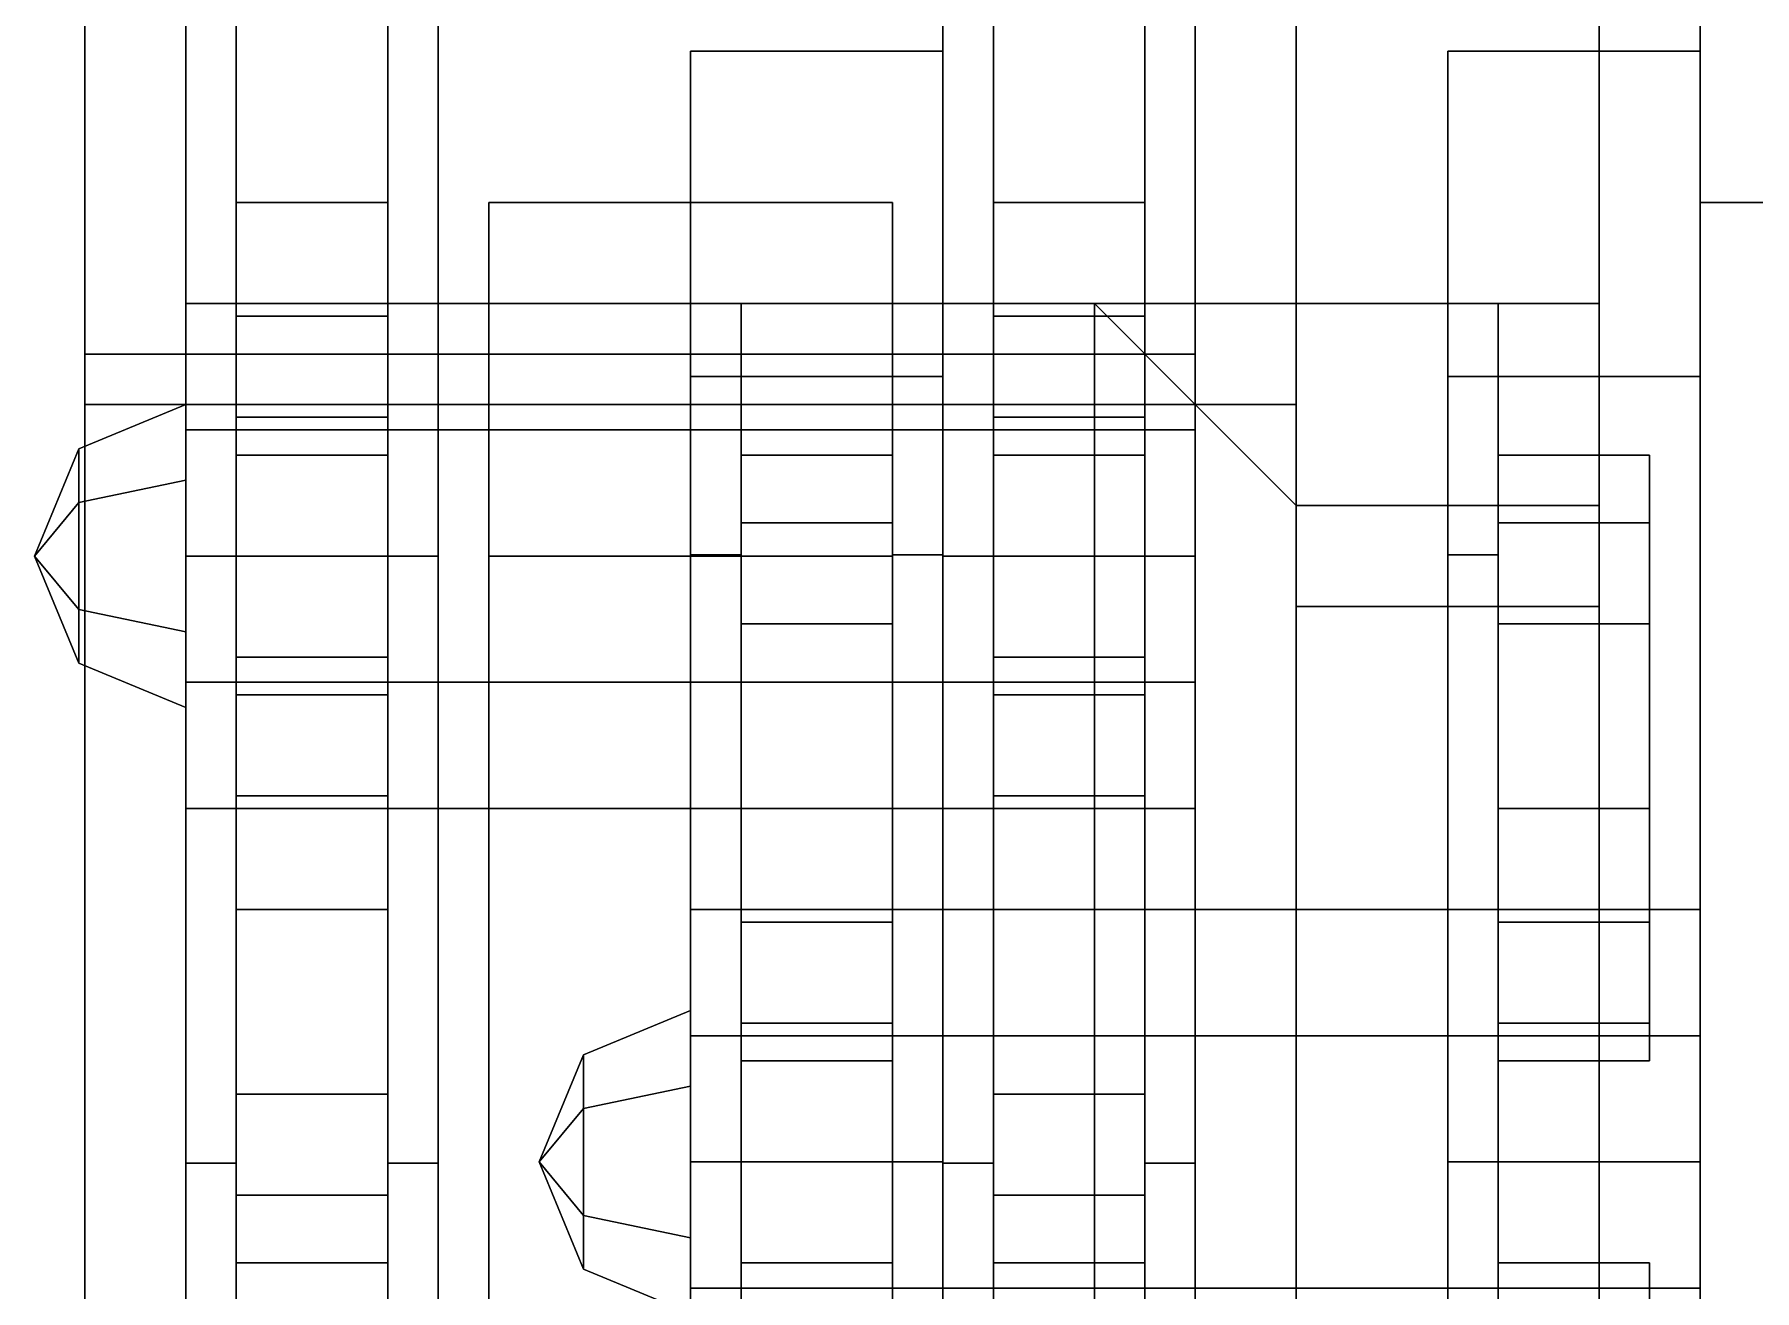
# Model space of a CAD drawing. Header units: millimetres. Extents: x -1 to 1, y -7.8 to 4.7.
# Drawn here: x -1.04 to -0.6992, y 1.1345 to 1.3833 of the extents above; entities that cross this region are included whole.
import ezdxf

# ---------------------------------------------------------------- set-up
doc = ezdxf.new("R2010")
doc.units = ezdxf.units.MM
for name, color, linetype in [('fenders', 6, 'Continuous'), ('suspension', 5, 'Continuous'), ('tracks', 3, 'Continuous'), ('wheels', 2, 'Continuous')]:
    doc.layers.add(name, color=color, linetype=linetype)

msp = doc.modelspace()

# ---------------------------------------------------------------- linework, layer by layer
for points in [[(-0.71, 1.35, 0.32), (-0.71, -1.69, 0.32), (-0.71, -1.92, 0.47), (-0.71, 1.97, 0.56)], [(0.71, 1.97, 0.56), (0.71, 1.35, 0.32), (-0.71, 1.35, 0.32), (-0.71, 1.97, 0.56)], [(-0.71, 1.97, 0.56), (-0.71, -1.92, 0.47), (-0.71, -1.92, 0.81), (-0.71, 1.97, 0.81)], [(-0.71, 1.9, 0.81), (-0.71, 0.94, 0.81), (-0.71, 1.05, 1.29), (-0.71, 1.9, 1.16)], [(-0.71, 1.9, 1.16), (-0.71, 1.05, 1.29), (-0.71, 1.05, 1.29), (-0.71, 1.87, 1.19)], [(0.71, 1.35, 0.32), (0.71, -1.69, 0.32), (-0.71, -1.69, 0.32), (-0.71, 1.35, 0.32)]]:
    msp.add_3dface(points)
at = {"color": 0}
msp.add_3dface([(-0.71, 1.87, 1.19), (-0.71, 1.05, 1.29), (-0.68, 1.05, 1.34), (-0.68, 1.87, 1.23)], dxfattribs=at)
at = {"layer": 'fenders'}
for points in [[(-1.03, 1.97, 0.81), (-1.03, -1.96, 0.81), (-0.71, -1.96, 0.81), (-0.71, 1.97, 0.81)], [(-1.03, 1.97, 0.79), (-1.03, -1.96, 0.79), (-1.03, -1.96, 0.81), (-1.03, 1.97, 0.81)]]:
    msp.add_3dface(points, dxfattribs=at)
at = {"layer": 'suspension'}
for points in [[(-0.73, 1.33, 0.61), (-0.73, 1.4, 0.39), (-0.79, 1.4, 0.39), (-0.79, 1.33, 0.61)], [(-0.79, 1.33, 0.61), (-0.79, 1.4, 0.39), (-0.79, 1.29, 0.44), (-0.79, 1.27, 0.54)], [(-0.79, 1.4, 0.39), (-0.79, 1.01, 0.3), (-0.79, 1.01, 0.4), (-0.79, 1.29, 0.44)], [(-0.73, 1.4, 0.39), (-0.73, 1.01, 0.3), (-0.79, 1.01, 0.3), (-0.79, 1.4, 0.39)], [(-0.73, 1.29, 0.44), (-0.73, 1.4, 0.39), (-0.73, 1.33, 0.61), (-0.73, 1.27, 0.54)], [(-0.73, 1.01, 0.4), (-0.73, 1.01, 0.3), (-0.73, 1.4, 0.39), (-0.73, 1.29, 0.44)], [(-0.95, 1.35, 0.23), (-0.95, 1.28, 0.2), (-0.95, 1.28, 0.32), (-0.95, 1.35, 0.29)], [(-0.95, 1.35, 0.29), (-0.95, 1.28, 0.32), (-0.87, 1.28, 0.32), (-0.87, 1.35, 0.29)], [(-0.87, 1.35, 0.29), (-0.87, 1.35, 0.23), (-0.95, 1.35, 0.23), (-0.95, 1.35, 0.29)], [(-0.87, 1.35, 0.23), (-0.87, 1.28, 0.2), (-0.95, 1.28, 0.2), (-0.95, 1.35, 0.23)], [(-0.81, 1.31, 0.59), (-0.83, 1.33, 0.57), (-0.83, 1.21, 0.57), (-0.81, 1.21, 0.59)], [(-0.83, 1.33, 0.57), (-0.81, 1.31, 0.55), (-0.81, 1.21, 0.55), (-0.83, 1.21, 0.57)], [(-0.83, 1.33, 0.57), (-0.81, 1.31, 0.59), (-0.79, 1.31, 0.59), (-0.79, 1.33, 0.57)], [(-0.81, 1.31, 0.55), (-0.83, 1.33, 0.57), (-0.79, 1.33, 0.57), (-0.79, 1.31, 0.55)], [(-0.73, 1.29, 0.61), (-0.73, 1.33, 0.61), (-0.79, 1.33, 0.61), (-0.79, 1.29, 0.61)], [(-0.79, 1.29, 0.61), (-0.79, 1.33, 0.61), (-0.79, 1.27, 0.54), (-0.79, 1.27, 0.58)], [(-0.73, 1.27, 0.54), (-0.73, 1.33, 0.61), (-0.73, 1.29, 0.61), (-0.73, 1.27, 0.58)], [(-0.79, 1.29, 0.57), (-0.81, 1.31, 0.59), (-0.81, 1.21, 0.59), (-0.79, 1.21, 0.57)], [(-0.81, 1.31, 0.55), (-0.79, 1.29, 0.57), (-0.79, 1.21, 0.57), (-0.81, 1.21, 0.55)], [(-0.81, 1.31, 0.59), (-0.79, 1.29, 0.57), (-0.79, 1.29, 0.57), (-0.79, 1.31, 0.59)], [(-0.79, 1.29, 0.57), (-0.81, 1.31, 0.55), (-0.79, 1.31, 0.55), (-0.79, 1.29, 0.57)], [(-0.79, 1.27, 0.54), (-0.79, 1.29, 0.44), (-0.73, 1.29, 0.44), (-0.73, 1.27, 0.54)], [(-0.79, 1.29, 0.44), (-0.79, 1.01, 0.4), (-0.73, 1.01, 0.4), (-0.73, 1.29, 0.44)], [(-0.73, 1.27, 0.58), (-0.73, 1.29, 0.61), (-0.79, 1.29, 0.61), (-0.79, 1.27, 0.58)], [(-0.95, 1.28, 0.2), (-0.95, 1.04, 0.27), (-0.95, 1.06, 0.42), (-0.95, 1.28, 0.32)], [(-0.87, 1.28, 0.2), (-0.87, 1.04, 0.27), (-0.95, 1.04, 0.27), (-0.95, 1.28, 0.2)], [(-0.95, 1.28, 0.32), (-0.95, 1.06, 0.42), (-0.87, 1.06, 0.42), (-0.87, 1.28, 0.32)], [(-0.79, 1.27, 0.58), (-0.79, 1.27, 0.54), (-0.73, 1.27, 0.54), (-0.73, 1.27, 0.58)], [(-0.83, 1.21, 0.57), (-0.81, 1.21005, 0.54935), (-0.81, 0.96313, 0.51025), (-0.83, 0.96, 0.53)], [(-0.81, 1.21, 0.59), (-0.83, 1.21, 0.57), (-0.83, 0.96, 0.53), (-0.81, 0.95687, 0.54975)], [(-0.81, 1.21005, 0.54935), (-0.79, 1.21, 0.57), (-0.79, 0.96, 0.53), (-0.81, 0.96313, 0.51025)], [(-0.79, 1.21, 0.57), (-0.81, 1.21, 0.59), (-0.81, 0.95687, 0.54975), (-0.79, 0.96, 0.53)]]:
    msp.add_3dface(points, dxfattribs=at)
at = {"layer": 'tracks'}
for points in [[(-1.03, 1.87, 0.22), (-1.03, 1.32), (-1.03, 1.31, 0.04), (-1.03, 1.84, 0.25)], [(-0.81, 1.87, 0.22), (-0.81, 1.32), (-1.03, 1.32), (-1.03, 1.87, 0.22)], [(-0.81, 1.31, 0.04), (-0.81, 1.32), (-0.81, 1.87, 0.22), (-0.81, 1.84, 0.25)], [(-1.03, 1.84, 0.25), (-1.03, 1.31, 0.04), (-0.81, 1.31, 0.04), (-0.81, 1.84, 0.25)], [(-0.81, 0.49, 0.74), (-0.81, 1.82, 0.71), (-1.03, 1.82, 0.71), (-1.03, 0.49, 0.74)], [(-1.03, 0.49, 0.74), (-1.03, 1.82, 0.71), (-1.03, 1.82, 0.68), (-1.03, 0.49, 0.71)], [(-1.03, 0.49, 0.71), (-1.03, 1.82, 0.68), (-0.81, 1.82, 0.68), (-0.81, 0.49, 0.71)], [(-0.81, 1.82, 0.68), (-0.81, 1.82, 0.71), (-0.81, 0.49, 0.74), (-0.81, 0.49, 0.71)], [(-1.03, 1.32), (-1.03, -1.39), (-1.03, -1.38, 0.04), (-1.03, 1.31, 0.04)], [(-0.81, 1.32), (-0.81, -1.39), (-1.03, -1.39), (-1.03, 1.32)], [(-0.81, -1.38, 0.04), (-0.81, -1.39), (-0.81, 1.32), (-0.81, 1.31, 0.04)], [(-1.03, 1.31, 0.04), (-1.03, -1.38, 0.04), (-0.81, -1.38, 0.04), (-0.81, 1.31, 0.04)]]:
    msp.add_3dface(points, dxfattribs=at)
at = {"layer": 'wheels'}
for points in [[(-1.01, 1.28, 0.09), (-1.01, 1.40021, 0.13979), (-1.01, 1.43556, 0.10444), (-1.01, 1.28, 0.04)], [(-0.96, 1.43556, 0.10444), (-0.96, 1.28, 0.04), (-1.01, 1.28, 0.04), (-1.01, 1.43556, 0.10444)], [(-1.01, 1.40021, 0.38021), (-1.01, 1.28, 0.43), (-1.01, 1.28, 0.48), (-1.01, 1.43556, 0.41556)], [(-0.96, 1.28, 0.48), (-0.96, 1.43556, 0.41556), (-1.01, 1.43556, 0.41556), (-1.01, 1.28, 0.48)], [(-0.96, 1.40021, 0.13979), (-0.96, 1.28, 0.09), (-0.96, 1.28, 0.04), (-0.96, 1.43556, 0.10444)], [(-0.96, 1.28, 0.43), (-0.96, 1.40021, 0.38021), (-0.96, 1.43556, 0.41556), (-0.96, 1.28, 0.48)], [(-0.81, 1.28, 0.48), (-0.81, 1.43556, 0.41556), (-0.86, 1.43556, 0.41556), (-0.86, 1.28, 0.48)], [(-0.81, 1.43556, 0.10444), (-0.81, 1.28, 0.04), (-0.86, 1.28, 0.04), (-0.86, 1.43556, 0.10444)], [(-0.86, 1.28, 0.09), (-0.86, 1.40021, 0.13979), (-0.86, 1.43556, 0.10444), (-0.86, 1.28, 0.04)], [(-0.86, 1.40021, 0.38021), (-0.86, 1.28, 0.43), (-0.86, 1.28, 0.48), (-0.86, 1.43556, 0.41556)], [(-0.81, 1.28, 0.43), (-0.81, 1.40021, 0.38021), (-0.81, 1.43556, 0.41556), (-0.81, 1.28, 0.48)], [(-0.81, 1.40021, 0.13979), (-0.81, 1.28, 0.09), (-0.81, 1.28, 0.04), (-0.81, 1.43556, 0.10444)], [(-1, 1.4066, 0.31), (-1, 1.3275, 0.26433), (-1, 1.3075, 0.29897), (-1, 1.3866, 0.34464)], [(-0.97, 1.4066, 0.31), (-0.97, 1.3275, 0.26433), (-1, 1.3275, 0.26433), (-1, 1.4066, 0.31)], [(-1, 1.3866, 0.17536), (-1, 1.3075, 0.22103), (-1, 1.3275, 0.25567), (-1, 1.4066, 0.21)], [(-0.97, 1.3275, 0.25567), (-0.97, 1.4066, 0.21), (-1, 1.4066, 0.21), (-1, 1.3275, 0.25567)], [(-0.97, 1.3866, 0.34464), (-0.97, 1.3075, 0.29897), (-0.97, 1.3275, 0.26433), (-0.97, 1.4066, 0.31)], [(-0.97, 1.4066, 0.21), (-0.97, 1.3275, 0.25567), (-0.97, 1.3075, 0.22103), (-0.97, 1.3866, 0.17536)], [(-0.82, 1.4066, 0.31), (-0.82, 1.3275, 0.26433), (-0.85, 1.3275, 0.26433), (-0.85, 1.4066, 0.31)], [(-0.82, 1.3275, 0.25567), (-0.82, 1.4066, 0.21), (-0.85, 1.4066, 0.21), (-0.85, 1.3275, 0.25567)], [(-0.85, 1.4066, 0.31), (-0.85, 1.3275, 0.26433), (-0.85, 1.3075, 0.29897), (-0.85, 1.3866, 0.34464)], [(-0.85, 1.3866, 0.17536), (-0.85, 1.3075, 0.22103), (-0.85, 1.3275, 0.25567), (-0.85, 1.4066, 0.21)], [(-0.82, 1.3866, 0.34464), (-0.82, 1.3075, 0.29897), (-0.82, 1.3275, 0.26433), (-0.82, 1.4066, 0.31)], [(-0.82, 1.4066, 0.21), (-0.82, 1.3275, 0.25567), (-0.82, 1.3075, 0.22103), (-0.82, 1.3866, 0.17536)], [(-1.01, 1.40021, 0.13979), (-1.01, 1.28, 0.09), (-1, 1.28, 0.09), (-1, 1.40021, 0.13979)], [(-1.01, 1.28, 0.43), (-1.01, 1.40021, 0.38021), (-1, 1.40021, 0.38021), (-1, 1.28, 0.43)], [(-1, 1.40021, 0.13979), (-1, 1.28, 0.09), (-1, 1.3, 0.12536), (-1, 1.35, 0.13876)], [(-1, 1.40021, 0.13979), (-1, 1.40021, 0.13979), (-1, 1.35, 0.13876), (-1, 1.3866, 0.17536)], [(-1, 1.28, 0.43), (-1, 1.40021, 0.38021), (-1, 1.35, 0.38124), (-1, 1.3, 0.39464)], [(-1, 1.40021, 0.38021), (-1, 1.40021, 0.38021), (-1, 1.3866, 0.34464), (-1, 1.35, 0.38124)], [(-0.97, 1.40021, 0.13979), (-0.97, 1.40021, 0.13979), (-0.97, 1.3866, 0.17536), (-0.97, 1.35, 0.13876)], [(-0.97, 1.28, 0.09), (-0.97, 1.40021, 0.13979), (-0.97, 1.35, 0.13876), (-0.97, 1.3, 0.12536)], [(-0.96, 1.28, 0.09), (-0.96, 1.40021, 0.13979), (-0.97, 1.40021, 0.13979), (-0.97, 1.28, 0.09)], [(-0.97, 1.40021, 0.38021), (-0.97, 1.28, 0.43), (-0.97, 1.3, 0.39464), (-0.97, 1.35, 0.38124)], [(-0.96, 1.40021, 0.38021), (-0.96, 1.28, 0.43), (-0.97, 1.28, 0.43), (-0.97, 1.40021, 0.38021)], [(-0.97, 1.40021, 0.38021), (-0.97, 1.40021, 0.38021), (-0.97, 1.35, 0.38124), (-0.97, 1.3866, 0.34464)], [(-0.86, 1.40021, 0.13979), (-0.86, 1.28, 0.09), (-0.85, 1.28, 0.09), (-0.85, 1.40021, 0.13979)], [(-0.86, 1.28, 0.43), (-0.86, 1.40021, 0.38021), (-0.85, 1.40021, 0.38021), (-0.85, 1.28, 0.43)], [(-0.85, 1.40021, 0.13979), (-0.85, 1.28, 0.09), (-0.85, 1.3, 0.12536), (-0.85, 1.35, 0.13876)], [(-0.85, 1.40021, 0.13979), (-0.85, 1.40021, 0.13979), (-0.85, 1.35, 0.13876), (-0.85, 1.3866, 0.17536)], [(-0.85, 1.28, 0.43), (-0.85, 1.40021, 0.38021), (-0.85, 1.35, 0.38124), (-0.85, 1.3, 0.39464)], [(-0.85, 1.40021, 0.38021), (-0.85, 1.40021, 0.38021), (-0.85, 1.3866, 0.34464), (-0.85, 1.35, 0.38124)], [(-0.81, 1.40021, 0.38021), (-0.81, 1.28, 0.43), (-0.82, 1.28, 0.43), (-0.82, 1.40021, 0.38021)], [(-0.81, 1.28, 0.09), (-0.81, 1.40021, 0.13979), (-0.82, 1.40021, 0.13979), (-0.82, 1.28, 0.09)], [(-0.82, 1.40021, 0.38021), (-0.82, 1.28, 0.43), (-0.82, 1.3, 0.39464), (-0.82, 1.35, 0.38124)], [(-0.82, 1.40021, 0.38021), (-0.82, 1.40021, 0.38021), (-0.82, 1.35, 0.38124), (-0.82, 1.3866, 0.34464)], [(-0.82, 1.28, 0.09), (-0.82, 1.40021, 0.13979), (-0.82, 1.35, 0.13876), (-0.82, 1.3, 0.12536)], [(-0.82, 1.40021, 0.13979), (-0.82, 1.40021, 0.13979), (-0.82, 1.3866, 0.17536), (-0.82, 1.35, 0.13876)], [(-0.97, 1.3866, 0.17536), (-0.97, 1.3075, 0.22103), (-1, 1.3075, 0.22103), (-1, 1.3866, 0.17536)], [(-0.97, 1.35, 0.13876), (-0.97, 1.3866, 0.17536), (-1, 1.3866, 0.17536), (-1, 1.35, 0.13876)], [(-0.97, 1.3866, 0.34464), (-0.97, 1.35, 0.38124), (-1, 1.35, 0.38124), (-1, 1.3866, 0.34464)], [(-0.97, 1.3075, 0.29897), (-0.97, 1.3866, 0.34464), (-1, 1.3866, 0.34464), (-1, 1.3075, 0.29897)], [(-0.82, 1.3075, 0.29897), (-0.82, 1.3866, 0.34464), (-0.85, 1.3866, 0.34464), (-0.85, 1.3075, 0.29897)], [(-0.82, 1.3866, 0.34464), (-0.82, 1.35, 0.38124), (-0.85, 1.35, 0.38124), (-0.85, 1.3866, 0.34464)], [(-0.82, 1.3866, 0.17536), (-0.82, 1.3075, 0.22103), (-0.85, 1.3075, 0.22103), (-0.85, 1.3866, 0.17536)], [(-0.82, 1.35, 0.13876), (-0.82, 1.3866, 0.17536), (-0.85, 1.3866, 0.17536), (-0.85, 1.35, 0.13876)], [(-0.91, 1.33, 1.03), (-0.91, 1.28021, 1.15021), (-0.91, 1.31556, 1.18556), (-0.91, 1.38, 1.03)], [(-0.86, 1.31556, 1.18556), (-0.86, 1.38, 1.03), (-0.91, 1.38, 1.03), (-0.91, 1.31556, 1.18556)], [(-0.91, 1.28021, 0.90979), (-0.91, 1.33, 1.03), (-0.91, 1.38, 1.03), (-0.91, 1.31556, 0.87444)], [(-0.86, 1.38, 1.03), (-0.86, 1.31556, 0.87444), (-0.91, 1.31556, 0.87444), (-0.91, 1.38, 1.03)], [(-0.86, 1.28021, 1.15021), (-0.86, 1.33, 1.03), (-0.86, 1.38, 1.03), (-0.86, 1.31556, 1.18556)], [(-0.86, 1.33, 1.03), (-0.86, 1.28021, 0.90979), (-0.86, 1.31556, 0.87444), (-0.86, 1.38, 1.03)], [(-0.71, 1.31556, 1.18556), (-0.71, 1.38, 1.03), (-0.76, 1.38, 1.03), (-0.76, 1.31556, 1.18556)], [(-0.76, 1.33, 1.03), (-0.76, 1.28021, 1.15021), (-0.76, 1.31556, 1.18556), (-0.76, 1.38, 1.03)], [(-0.71, 1.38, 1.03), (-0.71, 1.31556, 0.87444), (-0.76, 1.31556, 0.87444), (-0.76, 1.38, 1.03)], [(-0.76, 1.28021, 0.90979), (-0.76, 1.33, 1.03), (-0.76, 1.38, 1.03), (-0.76, 1.31556, 0.87444)], [(-0.97, 1.3, 0.12536), (-0.97, 1.35, 0.13876), (-1, 1.35, 0.13876), (-1, 1.3, 0.12536)], [(-0.97, 1.35, 0.38124), (-0.97, 1.3, 0.39464), (-1, 1.3, 0.39464), (-1, 1.35, 0.38124)], [(-0.82, 1.35, 0.38124), (-0.82, 1.3, 0.39464), (-0.85, 1.3, 0.39464), (-0.85, 1.35, 0.38124)], [(-0.82, 1.3, 0.12536), (-0.82, 1.35, 0.13876), (-0.85, 1.35, 0.13876), (-0.85, 1.3, 0.12536)], [(-0.81, 1.305, 0.3033), (-0.81, 1.33, 0.26), (-1.01, 1.33, 0.26), (-1.01, 1.305, 0.3033)], [(-0.81, 1.33, 0.26), (-0.81, 1.305, 0.2167), (-1.01, 1.305, 0.2167), (-1.01, 1.33, 0.26)], [(-1.01, 1.295, 0.28598), (-1.01, 1.305, 0.3033), (-1.01, 1.33, 0.26), (-1.01, 1.31, 0.26)], [(-1.01, 1.31, 0.26), (-1.01, 1.33, 0.26), (-1.01, 1.305, 0.2167), (-1.01, 1.295, 0.23402)], [(-0.91, 1.28021, 1.15021), (-0.91, 1.33, 1.03), (-0.9, 1.33, 1.03), (-0.9, 1.28021, 1.15021)], [(-0.91, 1.33, 1.03), (-0.91, 1.28021, 0.90979), (-0.9, 1.28021, 0.90979), (-0.9, 1.33, 1.03)], [(-0.9, 1.33, 1.03), (-0.9, 1.33, 1.03), (-0.9, 1.3, 1.03), (-0.9, 1.2866, 1.08)], [(-0.9, 1.28021, 1.15021), (-0.9, 1.33, 1.03), (-0.9, 1.2866, 1.08), (-0.9, 1.2666, 1.11464)], [(-0.9, 1.33, 1.03), (-0.9, 1.28021, 0.90979), (-0.9, 1.2666, 0.94536), (-0.9, 1.2866, 0.98)], [(-0.9, 1.33, 1.03), (-0.9, 1.33, 1.03), (-0.9, 1.2866, 0.98), (-0.9, 1.3, 1.03)], [(-0.87, 1.33, 1.03), (-0.87, 1.28021, 1.15021), (-0.87, 1.2666, 1.11464), (-0.87, 1.2866, 1.08)], [(-0.87, 1.33, 1.03), (-0.87, 1.33, 1.03), (-0.87, 1.2866, 1.08), (-0.87, 1.3, 1.03)], [(-0.86, 1.33, 1.03), (-0.86, 1.28021, 1.15021), (-0.87, 1.28021, 1.15021), (-0.87, 1.33, 1.03)], [(-0.87, 1.28021, 0.90979), (-0.87, 1.33, 1.03), (-0.87, 1.2866, 0.98), (-0.87, 1.2666, 0.94536)], [(-0.86, 1.28021, 0.90979), (-0.86, 1.33, 1.03), (-0.87, 1.33, 1.03), (-0.87, 1.28021, 0.90979)], [(-0.87, 1.33, 1.03), (-0.87, 1.33, 1.03), (-0.87, 1.3, 1.03), (-0.87, 1.2866, 0.98)], [(-0.76, 1.28021, 1.15021), (-0.76, 1.33, 1.03), (-0.75, 1.33, 1.03), (-0.75, 1.28021, 1.15021)], [(-0.76, 1.33, 1.03), (-0.76, 1.28021, 0.90979), (-0.75, 1.28021, 0.90979), (-0.75, 1.33, 1.03)], [(-0.75, 1.28021, 1.15021), (-0.75, 1.33, 1.03), (-0.75, 1.2866, 1.08), (-0.75, 1.2666, 1.11464)], [(-0.75, 1.33, 1.03), (-0.75, 1.33, 1.03), (-0.75, 1.3, 1.03), (-0.75, 1.2866, 1.08)], [(-0.75, 1.33, 1.03), (-0.75, 1.28021, 0.90979), (-0.75, 1.2666, 0.94536), (-0.75, 1.2866, 0.98)], [(-0.75, 1.33, 1.03), (-0.75, 1.33, 1.03), (-0.75, 1.2866, 0.98), (-0.75, 1.3, 1.03)], [(-0.91, 1.16, 0.86), (-0.91, 1.28021, 0.90979), (-0.91, 1.31556, 0.87444), (-0.91, 1.16, 0.81)], [(-0.86, 1.31556, 0.87444), (-0.86, 1.16, 0.81), (-0.91, 1.16, 0.81), (-0.91, 1.31556, 0.87444)], [(-0.91, 1.28021, 1.15021), (-0.91, 1.16, 1.2), (-0.91, 1.16, 1.25), (-0.91, 1.31556, 1.18556)], [(-0.86, 1.16, 1.25), (-0.86, 1.31556, 1.18556), (-0.91, 1.31556, 1.18556), (-0.91, 1.16, 1.25)], [(-0.86, 1.28021, 0.90979), (-0.86, 1.16, 0.86), (-0.86, 1.16, 0.81), (-0.86, 1.31556, 0.87444)], [(-0.86, 1.16, 1.2), (-0.86, 1.28021, 1.15021), (-0.86, 1.31556, 1.18556), (-0.86, 1.16, 1.25)], [(-0.71, 1.31556, 0.87444), (-0.71, 1.16, 0.81), (-0.76, 1.16, 0.81), (-0.76, 1.31556, 0.87444)], [(-0.76, 1.16, 0.86), (-0.76, 1.28021, 0.90979), (-0.76, 1.31556, 0.87444), (-0.76, 1.16, 0.81)], [(-0.76, 1.28021, 1.15021), (-0.76, 1.16, 1.2), (-0.76, 1.16, 1.25), (-0.76, 1.31556, 1.18556)], [(-0.71, 1.16, 1.25), (-0.71, 1.31556, 1.18556), (-0.76, 1.31556, 1.18556), (-0.76, 1.16, 1.25)], [(-1.03121, 1.30121, 0.26), (-1.01, 1.31, 0.26), (-1.01, 1.295, 0.23402), (-1.03121, 1.29061, 0.24163)], [(-1.03121, 1.29061, 0.27837), (-1.01, 1.295, 0.28598), (-1.01, 1.31, 0.26), (-1.03121, 1.30121, 0.26)], [(-0.81, 1.255, 0.3033), (-0.81, 1.305, 0.3033), (-1.01, 1.305, 0.3033), (-1.01, 1.255, 0.3033)], [(-0.81, 1.305, 0.2167), (-0.81, 1.255, 0.2167), (-1.01, 1.255, 0.2167), (-1.01, 1.305, 0.2167)], [(-1.01, 1.265, 0.28598), (-1.01, 1.255, 0.3033), (-1.01, 1.305, 0.3033), (-1.01, 1.295, 0.28598)], [(-1.01, 1.295, 0.23402), (-1.01, 1.305, 0.2167), (-1.01, 1.255, 0.2167), (-1.01, 1.265, 0.23402)], [(-1.04, 1.28, 0.26), (-1.03121, 1.30121, 0.26), (-1.03121, 1.29061, 0.24163), (-1.04, 1.28, 0.26)], [(-1.04, 1.28, 0.26), (-1.03121, 1.29061, 0.27837), (-1.03121, 1.30121, 0.26), (-1.04, 1.28, 0.26)], [(-1, 1.26, 0.12536), (-1, 1.26, 0.2167), (-1, 1.3, 0.2167), (-1, 1.3, 0.12536)], [(-0.97, 1.3, 0.2167), (-0.97, 1.3, 0.12536), (-1, 1.3, 0.12536), (-1, 1.3, 0.2167)], [(-1, 1.28, 0.09), (-1, 1.26, 0.12536), (-1, 1.3, 0.12536), (-1, 1.28, 0.09)], [(-1, 1.28, 0.43), (-1, 1.3, 0.39464), (-1, 1.26, 0.39464), (-1, 1.28, 0.43)], [(-1, 1.3, 0.39464), (-1, 1.3, 0.3033), (-1, 1.26, 0.3033), (-1, 1.26, 0.39464)], [(-0.97, 1.3, 0.39464), (-0.97, 1.3, 0.3033), (-1, 1.3, 0.3033), (-1, 1.3, 0.39464)], [(-0.97, 1.3, 0.12536), (-0.97, 1.3, 0.2167), (-0.97, 1.26, 0.2167), (-0.97, 1.26, 0.12536)], [(-0.97, 1.28, 0.09), (-0.97, 1.3, 0.12536), (-0.97, 1.26, 0.12536), (-0.97, 1.28, 0.09)], [(-0.97, 1.28, 0.43), (-0.97, 1.26, 0.39464), (-0.97, 1.3, 0.39464), (-0.97, 1.28, 0.43)], [(-0.97, 1.26, 0.39464), (-0.97, 1.26, 0.3033), (-0.97, 1.3, 0.3033), (-0.97, 1.3, 0.39464)], [(-0.87, 1.3, 1.03), (-0.87, 1.2866, 1.08), (-0.9, 1.2866, 1.08), (-0.9, 1.3, 1.03)], [(-0.87, 1.2866, 0.98), (-0.87, 1.3, 1.03), (-0.9, 1.3, 1.03), (-0.9, 1.2866, 0.98)], [(-0.82, 1.3, 0.39464), (-0.82, 1.3, 0.3033), (-0.85, 1.3, 0.3033), (-0.85, 1.3, 0.39464)], [(-0.82, 1.3, 0.2167), (-0.82, 1.3, 0.12536), (-0.85, 1.3, 0.12536), (-0.85, 1.3, 0.2167)], [(-0.85, 1.26, 0.12536), (-0.85, 1.26, 0.2167), (-0.85, 1.3, 0.2167), (-0.85, 1.3, 0.12536)], [(-0.85, 1.28, 0.09), (-0.85, 1.26, 0.12536), (-0.85, 1.3, 0.12536), (-0.85, 1.28, 0.09)], [(-0.85, 1.28, 0.43), (-0.85, 1.3, 0.39464), (-0.85, 1.26, 0.39464), (-0.85, 1.28, 0.43)], [(-0.85, 1.3, 0.39464), (-0.85, 1.3, 0.3033), (-0.85, 1.26, 0.3033), (-0.85, 1.26, 0.39464)], [(-0.82, 1.26, 0.39464), (-0.82, 1.26, 0.3033), (-0.82, 1.3, 0.3033), (-0.82, 1.3, 0.39464)], [(-0.82, 1.3, 0.12536), (-0.82, 1.3, 0.2167), (-0.82, 1.26, 0.2167), (-0.82, 1.26, 0.12536)], [(-0.82, 1.28, 0.43), (-0.82, 1.26, 0.39464), (-0.82, 1.3, 0.39464), (-0.82, 1.28, 0.43)], [(-0.82, 1.28, 0.09), (-0.82, 1.3, 0.12536), (-0.82, 1.26, 0.12536), (-0.82, 1.28, 0.09)], [(-0.72, 1.3, 1.03), (-0.72, 1.2866, 1.08), (-0.75, 1.2866, 1.08), (-0.75, 1.3, 1.03)], [(-0.72, 1.2866, 0.98), (-0.72, 1.3, 1.03), (-0.75, 1.3, 1.03), (-0.75, 1.2866, 0.98)], [(-1.03121, 1.29061, 0.24163), (-1.01, 1.295, 0.23402), (-1.01, 1.265, 0.23402), (-1.03121, 1.26939, 0.24163)], [(-1.03121, 1.26939, 0.27837), (-1.01, 1.265, 0.28598), (-1.01, 1.295, 0.28598), (-1.03121, 1.29061, 0.27837)], [(-1.04, 1.28, 0.26), (-1.03121, 1.29061, 0.24163), (-1.03121, 1.26939, 0.24163), (-1.04, 1.28, 0.26)], [(-1.04, 1.28, 0.26), (-1.03121, 1.26939, 0.27837), (-1.03121, 1.29061, 0.27837), (-1.04, 1.28, 0.26)], [(-0.9, 1.2866, 1.08), (-0.9, 1.2075, 1.03433), (-0.9, 1.1875, 1.06897), (-0.9, 1.2666, 1.11464)], [(-0.87, 1.2866, 1.08), (-0.87, 1.2075, 1.03433), (-0.9, 1.2075, 1.03433), (-0.9, 1.2866, 1.08)], [(-0.9, 1.2666, 0.94536), (-0.9, 1.1875, 0.99103), (-0.9, 1.2075, 1.02567), (-0.9, 1.2866, 0.98)], [(-0.87, 1.2075, 1.02567), (-0.87, 1.2866, 0.98), (-0.9, 1.2866, 0.98), (-0.9, 1.2075, 1.02567)], [(-0.87, 1.2666, 1.11464), (-0.87, 1.1875, 1.06897), (-0.87, 1.2075, 1.03433), (-0.87, 1.2866, 1.08)], [(-0.87, 1.2866, 0.98), (-0.87, 1.2075, 1.02567), (-0.87, 1.1875, 0.99103), (-0.87, 1.2666, 0.94536)], [(-0.72, 1.2866, 1.08), (-0.72, 1.2075, 1.03433), (-0.75, 1.2075, 1.03433), (-0.75, 1.2866, 1.08)], [(-0.75, 1.2866, 1.08), (-0.75, 1.2075, 1.03433), (-0.75, 1.1875, 1.06897), (-0.75, 1.2666, 1.11464)], [(-0.75, 1.2666, 0.94536), (-0.75, 1.1875, 0.99103), (-0.75, 1.2075, 1.02567), (-0.75, 1.2866, 0.98)], [(-0.72, 1.2075, 1.02567), (-0.72, 1.2866, 0.98), (-0.75, 1.2866, 0.98), (-0.75, 1.2075, 1.02567)], [(-1.04, 1.28, 0.26), (-1.03121, 1.26939, 0.24163), (-1.03121, 1.25879, 0.26), (-1.04, 1.28, 0.26)], [(-1.04, 1.28, 0.26), (-1.03121, 1.25879, 0.26), (-1.03121, 1.26939, 0.27837), (-1.04, 1.28, 0.26)], [(-1.01, 1.15979, 0.13979), (-1.01, 1.28, 0.09), (-1.01, 1.28, 0.04), (-1.01, 1.12444, 0.10444)], [(-0.96, 1.28, 0.04), (-0.96, 1.12444, 0.10444), (-1.01, 1.12444, 0.10444), (-1.01, 1.28, 0.04)], [(-1.01, 1.28, 0.09), (-1.01, 1.15979, 0.13979), (-1, 1.15979, 0.13979), (-1, 1.28, 0.09)], [(-1.01, 1.28, 0.43), (-1.01, 1.15979, 0.38021), (-1.01, 1.12444, 0.41556), (-1.01, 1.28, 0.48)], [(-1.01, 1.15979, 0.38021), (-1.01, 1.28, 0.43), (-1, 1.28, 0.43), (-1, 1.15979, 0.38021)], [(-0.96, 1.12444, 0.41556), (-0.96, 1.28, 0.48), (-1.01, 1.28, 0.48), (-1.01, 1.12444, 0.41556)], [(-1, 1.28, 0.09), (-1, 1.15979, 0.13979), (-1, 1.21, 0.13876), (-1, 1.26, 0.12536)], [(-1, 1.15979, 0.38021), (-1, 1.28, 0.43), (-1, 1.26, 0.39464), (-1, 1.21, 0.38124)], [(-0.97, 1.15979, 0.13979), (-0.97, 1.28, 0.09), (-0.97, 1.26, 0.12536), (-0.97, 1.21, 0.13876)], [(-0.96, 1.15979, 0.13979), (-0.96, 1.28, 0.09), (-0.97, 1.28, 0.09), (-0.97, 1.15979, 0.13979)], [(-0.97, 1.28, 0.43), (-0.97, 1.15979, 0.38021), (-0.97, 1.21, 0.38124), (-0.97, 1.26, 0.39464)], [(-0.96, 1.28, 0.43), (-0.96, 1.15979, 0.38021), (-0.97, 1.15979, 0.38021), (-0.97, 1.28, 0.43)], [(-0.96, 1.28, 0.09), (-0.96, 1.15979, 0.13979), (-0.96, 1.12444, 0.10444), (-0.96, 1.28, 0.04)], [(-0.96, 1.15979, 0.38021), (-0.96, 1.28, 0.43), (-0.96, 1.28, 0.48), (-0.96, 1.12444, 0.41556)], [(-0.91, 1.28021, 0.90979), (-0.91, 1.16, 0.86), (-0.9, 1.16, 0.86), (-0.9, 1.28021, 0.90979)], [(-0.91, 1.16, 1.2), (-0.91, 1.28021, 1.15021), (-0.9, 1.28021, 1.15021), (-0.9, 1.16, 1.2)], [(-0.9, 1.28021, 0.90979), (-0.9, 1.16, 0.86), (-0.9, 1.18, 0.89536), (-0.9, 1.23, 0.90876)], [(-0.9, 1.28021, 0.90979), (-0.9, 1.28021, 0.90979), (-0.9, 1.23, 0.90876), (-0.9, 1.2666, 0.94536)], [(-0.9, 1.16, 1.2), (-0.9, 1.28021, 1.15021), (-0.9, 1.23, 1.15124), (-0.9, 1.18, 1.16464)], [(-0.9, 1.28021, 1.15021), (-0.9, 1.28021, 1.15021), (-0.9, 1.2666, 1.11464), (-0.9, 1.23, 1.15124)], [(-0.87, 1.28021, 0.90979), (-0.87, 1.28021, 0.90979), (-0.87, 1.2666, 0.94536), (-0.87, 1.23, 0.90876)], [(-0.87, 1.16, 0.86), (-0.87, 1.28021, 0.90979), (-0.87, 1.23, 0.90876), (-0.87, 1.18, 0.89536)], [(-0.86, 1.16, 0.86), (-0.86, 1.28021, 0.90979), (-0.87, 1.28021, 0.90979), (-0.87, 1.16, 0.86)], [(-0.87, 1.28021, 1.15021), (-0.87, 1.16, 1.2), (-0.87, 1.18, 1.16464), (-0.87, 1.23, 1.15124)], [(-0.86, 1.28021, 1.15021), (-0.86, 1.16, 1.2), (-0.87, 1.16, 1.2), (-0.87, 1.28021, 1.15021)], [(-0.87, 1.28021, 1.15021), (-0.87, 1.28021, 1.15021), (-0.87, 1.23, 1.15124), (-0.87, 1.2666, 1.11464)], [(-0.81, 1.12444, 0.41556), (-0.81, 1.28, 0.48), (-0.86, 1.28, 0.48), (-0.86, 1.12444, 0.41556)], [(-0.81, 1.28, 0.04), (-0.81, 1.12444, 0.10444), (-0.86, 1.12444, 0.10444), (-0.86, 1.28, 0.04)], [(-0.86, 1.15979, 0.13979), (-0.86, 1.28, 0.09), (-0.86, 1.28, 0.04), (-0.86, 1.12444, 0.10444)], [(-0.86, 1.28, 0.09), (-0.86, 1.15979, 0.13979), (-0.85, 1.15979, 0.13979), (-0.85, 1.28, 0.09)], [(-0.86, 1.28, 0.43), (-0.86, 1.15979, 0.38021), (-0.86, 1.12444, 0.41556), (-0.86, 1.28, 0.48)], [(-0.86, 1.15979, 0.38021), (-0.86, 1.28, 0.43), (-0.85, 1.28, 0.43), (-0.85, 1.15979, 0.38021)], [(-0.85, 1.28, 0.09), (-0.85, 1.15979, 0.13979), (-0.85, 1.21, 0.13876), (-0.85, 1.26, 0.12536)], [(-0.85, 1.15979, 0.38021), (-0.85, 1.28, 0.43), (-0.85, 1.26, 0.39464), (-0.85, 1.21, 0.38124)], [(-0.81, 1.28, 0.43), (-0.81, 1.15979, 0.38021), (-0.82, 1.15979, 0.38021), (-0.82, 1.28, 0.43)], [(-0.81, 1.15979, 0.13979), (-0.81, 1.28, 0.09), (-0.82, 1.28, 0.09), (-0.82, 1.15979, 0.13979)], [(-0.82, 1.28, 0.43), (-0.82, 1.15979, 0.38021), (-0.82, 1.21, 0.38124), (-0.82, 1.26, 0.39464)], [(-0.82, 1.15979, 0.13979), (-0.82, 1.28, 0.09), (-0.82, 1.26, 0.12536), (-0.82, 1.21, 0.13876)], [(-0.81, 1.28, 0.09), (-0.81, 1.15979, 0.13979), (-0.81, 1.12444, 0.10444), (-0.81, 1.28, 0.04)], [(-0.81, 1.15979, 0.38021), (-0.81, 1.28, 0.43), (-0.81, 1.28, 0.48), (-0.81, 1.12444, 0.41556)], [(-0.76, 1.28021, 0.90979), (-0.76, 1.16, 0.86), (-0.75, 1.16, 0.86), (-0.75, 1.28021, 0.90979)], [(-0.76, 1.16, 1.2), (-0.76, 1.28021, 1.15021), (-0.75, 1.28021, 1.15021), (-0.75, 1.16, 1.2)], [(-0.75, 1.28021, 0.90979), (-0.75, 1.28021, 0.90979), (-0.75, 1.23, 0.90876), (-0.75, 1.2666, 0.94536)], [(-0.75, 1.28021, 0.90979), (-0.75, 1.16, 0.86), (-0.75, 1.18, 0.89536), (-0.75, 1.23, 0.90876)], [(-0.75, 1.16, 1.2), (-0.75, 1.28021, 1.15021), (-0.75, 1.23, 1.15124), (-0.75, 1.18, 1.16464)], [(-0.75, 1.28021, 1.15021), (-0.75, 1.28021, 1.15021), (-0.75, 1.2666, 1.11464), (-0.75, 1.23, 1.15124)], [(-1.03121, 1.26939, 0.24163), (-1.01, 1.265, 0.23402), (-1.01, 1.25, 0.26), (-1.03121, 1.25879, 0.26)], [(-1.03121, 1.25879, 0.26), (-1.01, 1.25, 0.26), (-1.01, 1.265, 0.28598), (-1.03121, 1.26939, 0.27837)], [(-1.01, 1.265, 0.23402), (-1.01, 1.255, 0.2167), (-1.01, 1.23, 0.26), (-1.01, 1.25, 0.26)], [(-1.01, 1.25, 0.26), (-1.01, 1.23, 0.26), (-1.01, 1.255, 0.3033), (-1.01, 1.265, 0.28598)], [(-0.87, 1.2666, 0.94536), (-0.87, 1.1875, 0.99103), (-0.9, 1.1875, 0.99103), (-0.9, 1.2666, 0.94536)], [(-0.87, 1.23, 0.90876), (-0.87, 1.2666, 0.94536), (-0.9, 1.2666, 0.94536), (-0.9, 1.23, 0.90876)], [(-0.87, 1.2666, 1.11464), (-0.87, 1.23, 1.15124), (-0.9, 1.23, 1.15124), (-0.9, 1.2666, 1.11464)], [(-0.87, 1.1875, 1.06897), (-0.87, 1.2666, 1.11464), (-0.9, 1.2666, 1.11464), (-0.9, 1.1875, 1.06897)], [(-0.72, 1.2666, 0.94536), (-0.72, 1.1875, 0.99103), (-0.75, 1.1875, 0.99103), (-0.75, 1.2666, 0.94536)], [(-0.72, 1.23, 0.90876), (-0.72, 1.2666, 0.94536), (-0.75, 1.2666, 0.94536), (-0.75, 1.23, 0.90876)], [(-0.72, 1.1875, 1.06897), (-0.72, 1.2666, 1.11464), (-0.75, 1.2666, 1.11464), (-0.75, 1.1875, 1.06897)], [(-0.72, 1.2666, 1.11464), (-0.72, 1.23, 1.15124), (-0.75, 1.23, 1.15124), (-0.75, 1.2666, 1.11464)], [(-0.97, 1.26, 0.12536), (-0.97, 1.26, 0.2167), (-1, 1.26, 0.2167), (-1, 1.26, 0.12536)], [(-0.97, 1.21, 0.13876), (-0.97, 1.26, 0.12536), (-1, 1.26, 0.12536), (-1, 1.21, 0.13876)], [(-0.97, 1.26, 0.3033), (-0.97, 1.26, 0.39464), (-1, 1.26, 0.39464), (-1, 1.26, 0.3033)], [(-0.97, 1.26, 0.39464), (-0.97, 1.21, 0.38124), (-1, 1.21, 0.38124), (-1, 1.26, 0.39464)], [(-0.82, 1.26, 0.39464), (-0.82, 1.21, 0.38124), (-0.85, 1.21, 0.38124), (-0.85, 1.26, 0.39464)], [(-0.82, 1.26, 0.3033), (-0.82, 1.26, 0.39464), (-0.85, 1.26, 0.39464), (-0.85, 1.26, 0.3033)], [(-0.82, 1.26, 0.12536), (-0.82, 1.26, 0.2167), (-0.85, 1.26, 0.2167), (-0.85, 1.26, 0.12536)], [(-0.82, 1.21, 0.13876), (-0.82, 1.26, 0.12536), (-0.85, 1.26, 0.12536), (-0.85, 1.21, 0.13876)], [(-0.81, 1.23, 0.26), (-0.81, 1.255, 0.3033), (-1.01, 1.255, 0.3033), (-1.01, 1.23, 0.26)], [(-0.81, 1.255, 0.2167), (-0.81, 1.23, 0.26), (-1.01, 1.23, 0.26), (-1.01, 1.255, 0.2167)], [(-1, 1.1734, 0.34464), (-1, 1.2525, 0.29897), (-1, 1.2325, 0.26433), (-1, 1.1534, 0.31)], [(-1, 1.1534, 0.21), (-1, 1.2325, 0.25567), (-1, 1.2525, 0.22103), (-1, 1.1734, 0.17536)], [(-0.97, 1.2525, 0.22103), (-0.97, 1.1734, 0.17536), (-1, 1.1734, 0.17536), (-1, 1.2525, 0.22103)], [(-0.97, 1.1734, 0.34464), (-0.97, 1.2525, 0.29897), (-1, 1.2525, 0.29897), (-1, 1.1734, 0.34464)], [(-0.97, 1.1534, 0.31), (-0.97, 1.2325, 0.26433), (-0.97, 1.2525, 0.29897), (-0.97, 1.1734, 0.34464)], [(-0.97, 1.1734, 0.17536), (-0.97, 1.2525, 0.22103), (-0.97, 1.2325, 0.25567), (-0.97, 1.1534, 0.21)], [(-0.82, 1.2525, 0.22103), (-0.82, 1.1734, 0.17536), (-0.85, 1.1734, 0.17536), (-0.85, 1.2525, 0.22103)], [(-0.82, 1.1734, 0.34464), (-0.82, 1.2525, 0.29897), (-0.85, 1.2525, 0.29897), (-0.85, 1.1734, 0.34464)], [(-0.85, 1.1734, 0.34464), (-0.85, 1.2525, 0.29897), (-0.85, 1.2325, 0.26433), (-0.85, 1.1534, 0.31)], [(-0.85, 1.1534, 0.21), (-0.85, 1.2325, 0.25567), (-0.85, 1.2525, 0.22103), (-0.85, 1.1734, 0.17536)], [(-0.82, 1.1734, 0.17536), (-0.82, 1.2525, 0.22103), (-0.82, 1.2325, 0.25567), (-0.82, 1.1534, 0.21)], [(-0.82, 1.1534, 0.31), (-0.82, 1.2325, 0.26433), (-0.82, 1.2525, 0.29897), (-0.82, 1.1734, 0.34464)], [(-0.97, 1.2325, 0.26433), (-0.97, 1.1534, 0.31), (-1, 1.1534, 0.31), (-1, 1.2325, 0.26433)], [(-0.97, 1.1534, 0.21), (-0.97, 1.2325, 0.25567), (-1, 1.2325, 0.25567), (-1, 1.1534, 0.21)], [(-0.82, 1.1534, 0.21), (-0.82, 1.2325, 0.25567), (-0.85, 1.2325, 0.25567), (-0.85, 1.1534, 0.21)], [(-0.82, 1.2325, 0.26433), (-0.82, 1.1534, 0.31), (-0.85, 1.1534, 0.31), (-0.85, 1.2325, 0.26433)], [(-0.87, 1.18, 0.89536), (-0.87, 1.23, 0.90876), (-0.9, 1.23, 0.90876), (-0.9, 1.18, 0.89536)], [(-0.87, 1.23, 1.15124), (-0.87, 1.18, 1.16464), (-0.9, 1.18, 1.16464), (-0.9, 1.23, 1.15124)], [(-0.72, 1.18, 0.89536), (-0.72, 1.23, 0.90876), (-0.75, 1.23, 0.90876), (-0.75, 1.18, 0.89536)], [(-0.72, 1.23, 1.15124), (-0.72, 1.18, 1.16464), (-0.75, 1.18, 1.16464), (-0.75, 1.23, 1.15124)], [(-1, 1.15979, 0.13979), (-1, 1.15979, 0.13979), (-1, 1.1734, 0.17536), (-1, 1.21, 0.13876)], [(-0.97, 1.1734, 0.17536), (-0.97, 1.21, 0.13876), (-1, 1.21, 0.13876), (-1, 1.1734, 0.17536)], [(-1, 1.15979, 0.38021), (-1, 1.15979, 0.38021), (-1, 1.21, 0.38124), (-1, 1.1734, 0.34464)], [(-0.97, 1.21, 0.38124), (-0.97, 1.1734, 0.34464), (-1, 1.1734, 0.34464), (-1, 1.21, 0.38124)], [(-0.97, 1.15979, 0.13979), (-0.97, 1.15979, 0.13979), (-0.97, 1.21, 0.13876), (-0.97, 1.1734, 0.17536)], [(-0.97, 1.15979, 0.38021), (-0.97, 1.15979, 0.38021), (-0.97, 1.1734, 0.34464), (-0.97, 1.21, 0.38124)], [(-0.91, 1.175, 1.05598), (-0.91, 1.185, 1.0733), (-0.91, 1.21, 1.03), (-0.91, 1.19, 1.03)], [(-0.71, 1.185, 1.0733), (-0.71, 1.21, 1.03), (-0.91, 1.21, 1.03), (-0.91, 1.185, 1.0733)], [(-0.91, 1.19, 1.03), (-0.91, 1.21, 1.03), (-0.91, 1.185, 0.9867), (-0.91, 1.175, 1.00402)], [(-0.71, 1.21, 1.03), (-0.71, 1.185, 0.9867), (-0.91, 1.185, 0.9867), (-0.91, 1.21, 1.03)], [(-0.82, 1.1734, 0.17536), (-0.82, 1.21, 0.13876), (-0.85, 1.21, 0.13876), (-0.85, 1.1734, 0.17536)], [(-0.82, 1.21, 0.38124), (-0.82, 1.1734, 0.34464), (-0.85, 1.1734, 0.34464), (-0.85, 1.21, 0.38124)], [(-0.85, 1.15979, 0.13979), (-0.85, 1.15979, 0.13979), (-0.85, 1.1734, 0.17536), (-0.85, 1.21, 0.13876)], [(-0.85, 1.15979, 0.38021), (-0.85, 1.15979, 0.38021), (-0.85, 1.21, 0.38124), (-0.85, 1.1734, 0.34464)], [(-0.82, 1.15979, 0.38021), (-0.82, 1.15979, 0.38021), (-0.82, 1.1734, 0.34464), (-0.82, 1.21, 0.38124)], [(-0.82, 1.15979, 0.13979), (-0.82, 1.15979, 0.13979), (-0.82, 1.21, 0.13876), (-0.82, 1.1734, 0.17536)], [(-0.93121, 1.17061, 1.04837), (-0.91, 1.175, 1.05598), (-0.91, 1.19, 1.03), (-0.93121, 1.18121, 1.03)], [(-0.93121, 1.18121, 1.03), (-0.91, 1.19, 1.03), (-0.91, 1.175, 1.00402), (-0.93121, 1.17061, 1.01163)], [(-0.91, 1.145, 1.05598), (-0.91, 1.135, 1.0733), (-0.91, 1.185, 1.0733), (-0.91, 1.175, 1.05598)], [(-0.91, 1.175, 1.00402), (-0.91, 1.185, 0.9867), (-0.91, 1.135, 0.9867), (-0.91, 1.145, 1.00402)], [(-0.71, 1.185, 0.9867), (-0.71, 1.135, 0.9867), (-0.91, 1.135, 0.9867), (-0.91, 1.185, 0.9867)], [(-0.71, 1.135, 1.0733), (-0.71, 1.185, 1.0733), (-0.91, 1.185, 1.0733), (-0.91, 1.135, 1.0733)], [(-0.94, 1.16, 1.03), (-0.93121, 1.17061, 1.04837), (-0.93121, 1.18121, 1.03), (-0.94, 1.16, 1.03)], [(-0.94, 1.16, 1.03), (-0.93121, 1.18121, 1.03), (-0.93121, 1.17061, 1.01163), (-0.94, 1.16, 1.03)], [(-0.9, 1.14, 0.89536), (-0.9, 1.14, 0.9867), (-0.9, 1.18, 0.9867), (-0.9, 1.18, 0.89536)], [(-0.87, 1.18, 0.9867), (-0.87, 1.18, 0.89536), (-0.9, 1.18, 0.89536), (-0.9, 1.18, 0.9867)], [(-0.9, 1.16, 0.86), (-0.9, 1.14, 0.89536), (-0.9, 1.18, 0.89536), (-0.9, 1.16, 0.86)], [(-0.9, 1.16, 1.2), (-0.9, 1.18, 1.16464), (-0.9, 1.14, 1.16464), (-0.9, 1.16, 1.2)], [(-0.9, 1.18, 1.16464), (-0.9, 1.18, 1.0733), (-0.9, 1.14, 1.0733), (-0.9, 1.14, 1.16464)], [(-0.87, 1.18, 1.16464), (-0.87, 1.18, 1.0733), (-0.9, 1.18, 1.0733), (-0.9, 1.18, 1.16464)], [(-0.87, 1.18, 0.89536), (-0.87, 1.18, 0.9867), (-0.87, 1.14, 0.9867), (-0.87, 1.14, 0.89536)], [(-0.87, 1.16, 0.86), (-0.87, 1.18, 0.89536), (-0.87, 1.14, 0.89536), (-0.87, 1.16, 0.86)], [(-0.87, 1.16, 1.2), (-0.87, 1.14, 1.16464), (-0.87, 1.18, 1.16464), (-0.87, 1.16, 1.2)], [(-0.87, 1.14, 1.16464), (-0.87, 1.14, 1.0733), (-0.87, 1.18, 1.0733), (-0.87, 1.18, 1.16464)], [(-0.72, 1.18, 0.9867), (-0.72, 1.18, 0.89536), (-0.75, 1.18, 0.89536), (-0.75, 1.18, 0.9867)], [(-0.75, 1.14, 0.89536), (-0.75, 1.14, 0.9867), (-0.75, 1.18, 0.9867), (-0.75, 1.18, 0.89536)], [(-0.75, 1.16, 0.86), (-0.75, 1.14, 0.89536), (-0.75, 1.18, 0.89536), (-0.75, 1.16, 0.86)], [(-0.75, 1.16, 1.2), (-0.75, 1.18, 1.16464), (-0.75, 1.14, 1.16464), (-0.75, 1.16, 1.2)], [(-0.72, 1.18, 1.16464), (-0.72, 1.18, 1.0733), (-0.75, 1.18, 1.0733), (-0.75, 1.18, 1.16464)], [(-0.75, 1.18, 1.16464), (-0.75, 1.18, 1.0733), (-0.75, 1.14, 1.0733), (-0.75, 1.14, 1.16464)], [(-1, 1.11, 0.26), (-1, 1.15979, 0.38021), (-1, 1.1734, 0.34464), (-1, 1.1534, 0.31)], [(-1, 1.15979, 0.13979), (-1, 1.11, 0.26), (-1, 1.1534, 0.21), (-1, 1.1734, 0.17536)], [(-0.97, 1.15979, 0.38021), (-0.97, 1.11, 0.26), (-0.97, 1.1534, 0.31), (-0.97, 1.1734, 0.34464)], [(-0.97, 1.11, 0.26), (-0.97, 1.15979, 0.13979), (-0.97, 1.1734, 0.17536), (-0.97, 1.1534, 0.21)], [(-0.93121, 1.14939, 1.04837), (-0.91, 1.145, 1.05598), (-0.91, 1.175, 1.05598), (-0.93121, 1.17061, 1.04837)], [(-0.93121, 1.17061, 1.01163), (-0.91, 1.175, 1.00402), (-0.91, 1.145, 1.00402), (-0.93121, 1.14939, 1.01163)], [(-0.85, 1.11, 0.26), (-0.85, 1.15979, 0.38021), (-0.85, 1.1734, 0.34464), (-0.85, 1.1534, 0.31)], [(-0.85, 1.15979, 0.13979), (-0.85, 1.11, 0.26), (-0.85, 1.1534, 0.21), (-0.85, 1.1734, 0.17536)], [(-0.82, 1.15979, 0.38021), (-0.82, 1.11, 0.26), (-0.82, 1.1534, 0.31), (-0.82, 1.1734, 0.34464)], [(-0.82, 1.11, 0.26), (-0.82, 1.15979, 0.13979), (-0.82, 1.1734, 0.17536), (-0.82, 1.1534, 0.21)], [(-0.94, 1.16, 1.03), (-0.93121, 1.14939, 1.04837), (-0.93121, 1.17061, 1.04837), (-0.94, 1.16, 1.03)], [(-0.94, 1.16, 1.03), (-0.93121, 1.17061, 1.01163), (-0.93121, 1.14939, 1.01163), (-0.94, 1.16, 1.03)], [(-1.01, 1.15979, 0.38021), (-1.01, 1.11, 0.26), (-1.01, 1.06, 0.26), (-1.01, 1.12444, 0.41556)], [(-1.01, 1.11, 0.26), (-1.01, 1.15979, 0.38021), (-1, 1.15979, 0.38021), (-1, 1.11, 0.26)], [(-1.01, 1.11, 0.26), (-1.01, 1.15979, 0.13979), (-1.01, 1.12444, 0.10444), (-1.01, 1.06, 0.26)], [(-1.01, 1.15979, 0.13979), (-1.01, 1.11, 0.26), (-1, 1.11, 0.26), (-1, 1.15979, 0.13979)], [(-0.96, 1.15979, 0.38021), (-0.96, 1.11, 0.26), (-0.97, 1.11, 0.26), (-0.97, 1.15979, 0.38021)], [(-0.96, 1.11, 0.26), (-0.96, 1.15979, 0.13979), (-0.97, 1.15979, 0.13979), (-0.97, 1.11, 0.26)], [(-0.96, 1.11, 0.26), (-0.96, 1.15979, 0.38021), (-0.96, 1.12444, 0.41556), (-0.96, 1.06, 0.26)], [(-0.96, 1.15979, 0.13979), (-0.96, 1.11, 0.26), (-0.96, 1.06, 0.26), (-0.96, 1.12444, 0.10444)], [(-0.94, 1.16, 1.03), (-0.93121, 1.13879, 1.03), (-0.93121, 1.14939, 1.04837), (-0.94, 1.16, 1.03)], [(-0.94, 1.16, 1.03), (-0.93121, 1.14939, 1.01163), (-0.93121, 1.13879, 1.03), (-0.94, 1.16, 1.03)], [(-0.91, 1.03979, 0.90979), (-0.91, 1.16, 0.86), (-0.91, 1.16, 0.81), (-0.91, 1.00444, 0.87444)], [(-0.86, 1.16, 0.81), (-0.86, 1.00444, 0.87444), (-0.91, 1.00444, 0.87444), (-0.91, 1.16, 0.81)], [(-0.91, 1.16, 0.86), (-0.91, 1.03979, 0.90979), (-0.9, 1.03979, 0.90979), (-0.9, 1.16, 0.86)], [(-0.91, 1.16, 1.2), (-0.91, 1.03979, 1.15021), (-0.91, 1.00444, 1.18556), (-0.91, 1.16, 1.25)], [(-0.91, 1.03979, 1.15021), (-0.91, 1.16, 1.2), (-0.9, 1.16, 1.2), (-0.9, 1.03979, 1.15021)], [(-0.86, 1.00444, 1.18556), (-0.86, 1.16, 1.25), (-0.91, 1.16, 1.25), (-0.91, 1.00444, 1.18556)], [(-0.9, 1.16, 0.86), (-0.9, 1.03979, 0.90979), (-0.9, 1.09, 0.90876), (-0.9, 1.14, 0.89536)], [(-0.9, 1.03979, 1.15021), (-0.9, 1.16, 1.2), (-0.9, 1.14, 1.16464), (-0.9, 1.09, 1.15124)], [(-0.86, 1.03979, 0.90979), (-0.86, 1.16, 0.86), (-0.87, 1.16, 0.86), (-0.87, 1.03979, 0.90979)], [(-0.87, 1.03979, 0.90979), (-0.87, 1.16, 0.86), (-0.87, 1.14, 0.89536), (-0.87, 1.09, 0.90876)], [(-0.87, 1.16, 1.2), (-0.87, 1.03979, 1.15021), (-0.87, 1.09, 1.15124), (-0.87, 1.14, 1.16464)], [(-0.86, 1.16, 1.2), (-0.86, 1.03979, 1.15021), (-0.87, 1.03979, 1.15021), (-0.87, 1.16, 1.2)], [(-0.86, 1.16, 0.86), (-0.86, 1.03979, 0.90979), (-0.86, 1.00444, 0.87444), (-0.86, 1.16, 0.81)], [(-0.86, 1.03979, 1.15021), (-0.86, 1.16, 1.2), (-0.86, 1.16, 1.25), (-0.86, 1.00444, 1.18556)], [(-0.86, 1.15979, 0.38021), (-0.86, 1.11, 0.26), (-0.86, 1.06, 0.26), (-0.86, 1.12444, 0.41556)], [(-0.86, 1.11, 0.26), (-0.86, 1.15979, 0.38021), (-0.85, 1.15979, 0.38021), (-0.85, 1.11, 0.26)], [(-0.86, 1.11, 0.26), (-0.86, 1.15979, 0.13979), (-0.86, 1.12444, 0.10444), (-0.86, 1.06, 0.26)], [(-0.86, 1.15979, 0.13979), (-0.86, 1.11, 0.26), (-0.85, 1.11, 0.26), (-0.85, 1.15979, 0.13979)], [(-0.81, 1.15979, 0.38021), (-0.81, 1.11, 0.26), (-0.82, 1.11, 0.26), (-0.82, 1.15979, 0.38021)], [(-0.81, 1.11, 0.26), (-0.81, 1.15979, 0.13979), (-0.82, 1.15979, 0.13979), (-0.82, 1.11, 0.26)], [(-0.81, 1.15979, 0.13979), (-0.81, 1.11, 0.26), (-0.81, 1.06, 0.26), (-0.81, 1.12444, 0.10444)], [(-0.81, 1.11, 0.26), (-0.81, 1.15979, 0.38021), (-0.81, 1.12444, 0.41556), (-0.81, 1.06, 0.26)], [(-0.71, 1.16, 0.81), (-0.71, 1.00444, 0.87444), (-0.76, 1.00444, 0.87444), (-0.76, 1.16, 0.81)], [(-0.76, 1.03979, 0.90979), (-0.76, 1.16, 0.86), (-0.76, 1.16, 0.81), (-0.76, 1.00444, 0.87444)], [(-0.76, 1.16, 0.86), (-0.76, 1.03979, 0.90979), (-0.75, 1.03979, 0.90979), (-0.75, 1.16, 0.86)], [(-0.76, 1.03979, 1.15021), (-0.76, 1.16, 1.2), (-0.75, 1.16, 1.2), (-0.75, 1.03979, 1.15021)], [(-0.76, 1.16, 1.2), (-0.76, 1.03979, 1.15021), (-0.76, 1.00444, 1.18556), (-0.76, 1.16, 1.25)], [(-0.71, 1.00444, 1.18556), (-0.71, 1.16, 1.25), (-0.76, 1.16, 1.25), (-0.76, 1.00444, 1.18556)], [(-0.75, 1.16, 0.86), (-0.75, 1.03979, 0.90979), (-0.75, 1.09, 0.90876), (-0.75, 1.14, 0.89536)], [(-0.75, 1.03979, 1.15021), (-0.75, 1.16, 1.2), (-0.75, 1.14, 1.16464), (-0.75, 1.09, 1.15124)], [(-1, 1.11, 0.26), (-1, 1.11, 0.26), (-1, 1.1534, 0.31), (-1, 1.14, 0.26)], [(-0.97, 1.1534, 0.31), (-0.97, 1.14, 0.26), (-1, 1.14, 0.26), (-1, 1.1534, 0.31)], [(-1, 1.11, 0.26), (-1, 1.11, 0.26), (-1, 1.14, 0.26), (-1, 1.1534, 0.21)], [(-0.97, 1.14, 0.26), (-0.97, 1.1534, 0.21), (-1, 1.1534, 0.21), (-1, 1.14, 0.26)], [(-0.97, 1.11, 0.26), (-0.97, 1.11, 0.26), (-0.97, 1.14, 0.26), (-0.97, 1.1534, 0.31)], [(-0.97, 1.11, 0.26), (-0.97, 1.11, 0.26), (-0.97, 1.1534, 0.21), (-0.97, 1.14, 0.26)], [(-0.82, 1.14, 0.26), (-0.82, 1.1534, 0.21), (-0.85, 1.1534, 0.21), (-0.85, 1.14, 0.26)], [(-0.82, 1.1534, 0.31), (-0.82, 1.14, 0.26), (-0.85, 1.14, 0.26), (-0.85, 1.1534, 0.31)], [(-0.85, 1.11, 0.26), (-0.85, 1.11, 0.26), (-0.85, 1.1534, 0.31), (-0.85, 1.14, 0.26)], [(-0.85, 1.11, 0.26), (-0.85, 1.11, 0.26), (-0.85, 1.14, 0.26), (-0.85, 1.1534, 0.21)], [(-0.82, 1.11, 0.26), (-0.82, 1.11, 0.26), (-0.82, 1.14, 0.26), (-0.82, 1.1534, 0.31)], [(-0.82, 1.11, 0.26), (-0.82, 1.11, 0.26), (-0.82, 1.1534, 0.21), (-0.82, 1.14, 0.26)], [(-0.93121, 1.13879, 1.03), (-0.91, 1.13, 1.03), (-0.91, 1.145, 1.05598), (-0.93121, 1.14939, 1.04837)], [(-0.93121, 1.14939, 1.01163), (-0.91, 1.145, 1.00402), (-0.91, 1.13, 1.03), (-0.93121, 1.13879, 1.03)], [(-0.91, 1.13, 1.03), (-0.91, 1.11, 1.03), (-0.91, 1.135, 1.0733), (-0.91, 1.145, 1.05598)], [(-0.91, 1.145, 1.00402), (-0.91, 1.135, 0.9867), (-0.91, 1.11, 1.03), (-0.91, 1.13, 1.03)], [(-0.87, 1.14, 0.89536), (-0.87, 1.14, 0.9867), (-0.9, 1.14, 0.9867), (-0.9, 1.14, 0.89536)], [(-0.87, 1.09, 0.90876), (-0.87, 1.14, 0.89536), (-0.9, 1.14, 0.89536), (-0.9, 1.09, 0.90876)], [(-0.87, 1.14, 1.0733), (-0.87, 1.14, 1.16464), (-0.9, 1.14, 1.16464), (-0.9, 1.14, 1.0733)], [(-0.87, 1.14, 1.16464), (-0.87, 1.09, 1.15124), (-0.9, 1.09, 1.15124), (-0.9, 1.14, 1.16464)], [(-0.72, 1.14, 0.89536), (-0.72, 1.14, 0.9867), (-0.75, 1.14, 0.9867), (-0.75, 1.14, 0.89536)], [(-0.72, 1.09, 0.90876), (-0.72, 1.14, 0.89536), (-0.75, 1.14, 0.89536), (-0.75, 1.09, 0.90876)], [(-0.72, 1.14, 1.16464), (-0.72, 1.09, 1.15124), (-0.75, 1.09, 1.15124), (-0.75, 1.14, 1.16464)], [(-0.72, 1.14, 1.0733), (-0.72, 1.14, 1.16464), (-0.75, 1.14, 1.16464), (-0.75, 1.14, 1.0733)], [(-0.71, 1.11, 1.03), (-0.71, 1.135, 1.0733), (-0.91, 1.135, 1.0733), (-0.91, 1.11, 1.03)], [(-0.71, 1.135, 0.9867), (-0.71, 1.11, 1.03), (-0.91, 1.11, 1.03), (-0.91, 1.135, 0.9867)]]:
    msp.add_3dface(points, dxfattribs=at)

doc.saveas('drawing.dxf')
